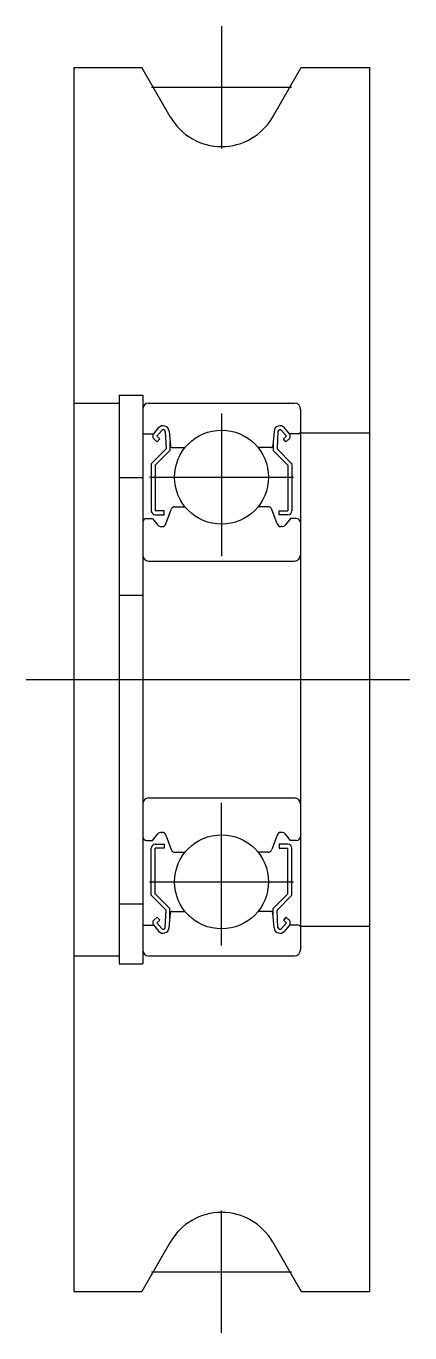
# Model space of a CAD drawing. Extents: x 10 to 150, y 10 to 147.
# Drawn here: x 130.4 to 149.9, y 81 to 147.2 of the extents above; entities outside this region: 2.
import ezdxf

# ---------------------------------------------------------------- set-up
doc = ezdxf.new("R2010")
doc.units = 0
doc.linetypes.add('CENTER', pattern=[50.8, 31.75, -6.35, 6.35, -6.35])
doc.layers.get('0').update_dxf_attribs({"linetype": 'CONTINUOUS'})
doc.layers.add('CENTER', color=1, linetype='CENTER')

msp = doc.modelspace()

# ---------------------------------------------------------------- linework, layer by layer
at = {"color": 7, "linetype": 'CONTINUOUS'}
for p, q in [((132.855, 145.114), (132.855, 83.114)), ((132.855, 145.114), (136.313, 145.114)), ((137.757, 142.614), (136.313, 145.114)), ((142.953, 142.614), (144.396, 145.114)), ((144.396, 145.114), (147.855, 145.114)), ((147.855, 145.114), (147.855, 83.114)), ((135.155, 128.514), (135.155, 99.714)), ((135.155, 128.514), (136.355, 128.514)), ((136.355, 128.514), (136.355, 99.714)), ((132.855, 128.114), (135.155, 128.114)), ((136.355, 127.814), (136.355, 100.414)), ((136.655, 128.114), (144.055, 128.114)), ((144.355, 127.814), (144.355, 100.414)), ((136.455, 126.564), (136.915, 126.564)), ((136.915, 126.564), (137.165, 126.862)), ((137.068, 126.435), (137.318, 126.733)), ((137.495, 126.674), (137.538, 125.797)), ((137.693, 126.695), (137.758, 125.955)), ((143.017, 126.695), (142.952, 125.955)), ((143.215, 126.674), (143.172, 125.797)), ((143.642, 126.435), (143.392, 126.733)), ((143.795, 126.564), (143.545, 126.862)), ((144.255, 126.564), (143.795, 126.564)), ((144.355, 126.614), (147.855, 126.614)), ((137.538, 125.797), (136.788, 125.047)), ((137.093, 126.154), (136.94, 126.282)), ((137.221, 126.307), (137.068, 126.435)), ((137.093, 126.154), (137.221, 126.307)), ((137.738, 126.184), (137.738, 125.714)), ((137.858, 125.864), (138.506, 125.864)), ((142.852, 125.864), (142.204, 125.864)), ((142.972, 126.184), (142.972, 125.714)), ((143.172, 125.797), (143.922, 125.047)), ((143.489, 126.307), (143.642, 126.435)), ((143.617, 126.154), (143.489, 126.307)), ((143.617, 126.154), (143.77, 126.282)), ((137.738, 125.714), (136.988, 124.964)), ((142.972, 125.714), (143.722, 124.964)), ((136.788, 125.047), (136.788, 122.664)), ((136.988, 124.964), (136.988, 122.664)), ((143.722, 124.964), (143.722, 122.664)), ((143.922, 125.047), (143.922, 122.664)), ((136.355, 124.335), (135.155, 124.335)), ((137.438, 122.664), (136.988, 122.664)), ((137.438, 122.464), (137.438, 122.664)), ((137.537, 121.996), (137.805, 122.733)), ((137.993, 122.864), (138.506, 122.864)), ((142.717, 122.864), (142.204, 122.864)), ((143.173, 121.996), (142.905, 122.733)), ((143.272, 122.464), (143.272, 122.664)), ((143.272, 122.664), (143.722, 122.664)), ((136.555, 122.264), (136.855, 122.264)), ((136.855, 122.264), (137.131, 121.936)), ((136.988, 122.464), (137.438, 122.464)), ((137.284, 121.864), (137.349, 121.864)), ((143.722, 122.464), (143.272, 122.464)), ((143.426, 121.864), (143.361, 121.864)), ((143.855, 122.264), (143.579, 121.936)), ((144.155, 122.264), (143.855, 122.264)), ((136.655, 120.114), (144.055, 120.114)), ((135.155, 118.384), (136.355, 118.384)), ((136.655, 108.114), (144.055, 108.114)), ((136.555, 105.964), (136.855, 105.964)), ((136.855, 105.964), (137.131, 106.293)), ((137.284, 106.364), (137.349, 106.364)), ((137.537, 106.233), (137.805, 105.496)), ((143.173, 106.233), (142.905, 105.496)), ((143.426, 106.364), (143.361, 106.364)), ((143.855, 105.964), (143.579, 106.293)), ((144.155, 105.964), (143.855, 105.964)), ((136.788, 103.181), (136.788, 105.564)), ((136.988, 105.764), (137.438, 105.764)), ((137.438, 105.564), (136.988, 105.564)), ((136.988, 103.264), (136.988, 105.564)), ((137.438, 105.764), (137.438, 105.564)), ((137.993, 105.364), (138.506, 105.364)), ((138.121, 105.364), (138.121, 105.364)), ((138.249, 105.364), (138.249, 105.364)), ((142.717, 105.364), (142.204, 105.364)), ((143.722, 105.764), (143.272, 105.764)), ((143.272, 105.764), (143.272, 105.564)), ((143.272, 105.564), (143.722, 105.564)), ((143.722, 103.264), (143.722, 105.564)), ((143.922, 103.181), (143.922, 105.564)), ((135.155, 102.741), (136.355, 102.741)), ((137.538, 102.431), (136.788, 103.181)), ((137.738, 102.514), (136.988, 103.264)), ((142.972, 102.514), (143.722, 103.264)), ((143.172, 102.431), (143.922, 103.181)), ((137.093, 102.074), (136.94, 101.946)), ((137.093, 102.074), (137.221, 101.921)), ((137.495, 101.554), (137.538, 102.431)), ((137.693, 101.533), (137.758, 102.273)), ((137.738, 102.044), (137.738, 102.514)), ((137.858, 102.364), (138.506, 102.364)), ((142.852, 102.364), (142.204, 102.364)), ((143.017, 101.533), (142.952, 102.273)), ((142.972, 102.044), (142.972, 102.514)), ((143.215, 101.554), (143.172, 102.431)), ((143.617, 102.074), (143.489, 101.921)), ((143.617, 102.074), (143.77, 101.946)), ((136.455, 101.664), (136.915, 101.664)), ((136.915, 101.664), (137.165, 101.367)), ((137.221, 101.921), (137.068, 101.793)), ((137.068, 101.793), (137.318, 101.495)), ((143.642, 101.793), (143.392, 101.495)), ((143.489, 101.921), (143.642, 101.793)), ((143.795, 101.664), (143.545, 101.367)), ((144.255, 101.664), (143.795, 101.664)), ((144.355, 101.614), (147.855, 101.614)), ((132.855, 100.114), (135.155, 100.114)), ((136.655, 100.114), (144.055, 100.114)), ((135.155, 99.714), (136.355, 99.714)), ((137.757, 85.614), (136.313, 83.114)), ((142.953, 85.614), (144.396, 83.114)), ((132.855, 83.114), (136.313, 83.114)), ((144.396, 83.114), (147.855, 83.114))]:
    msp.add_line(p, q, dxfattribs=at)
for centre in [(140.355, 124.364), (140.355, 103.864)]:
    msp.add_circle(centre, 2.381, dxfattribs=at)
for centre, radius, start, end in [((140.355, 144.114), 3, 210, 330), ((136.655, 127.814), 0.3, 90, 180), ((144.055, 127.814), 0.3, 0, 90), ((136.455, 126.664), 0.1, 180, 270), ((137.068, 126.436), 0.2, 140.00197, 230.08631), ((137.394, 126.669), 0.3, 4.99676, 140.00197), ((137.395, 126.669), 0.1, 2.81979, 140.00215), ((143.315, 126.669), 0.3, 39.99803, 175.00324), ((143.315, 126.669), 0.1, 39.99785, 177.18021), ((143.642, 126.436), 0.2, 309.91369, 39.99803), ((144.255, 126.664), 0.1, 270, 0), ((137.858, 125.964), 0.1, 184.99676, 269.99912), ((142.852, 125.964), 0.1, 270.00088, 355.00324), ((136.988, 122.664), 0.2, 180, 270), ((137.993, 122.664), 0.2, 90, 159.99165), ((142.717, 122.664), 0.2, 20.00835, 90), ((143.722, 122.664), 0.2, 270, 0), ((136.555, 122.064), 0.2, 90, 180), ((137.284, 122.064), 0.2, 219.9952, 270), ((137.349, 122.064), 0.2, 270, 339.99165), ((143.361, 122.064), 0.2, 200.00835, 270), ((143.426, 122.064), 0.2, 270, 320.0048), ((144.155, 122.064), 0.2, 0, 90), ((136.655, 120.414), 0.3, 180, 270), ((144.055, 120.414), 0.3, 270, 0), ((136.655, 107.814), 0.3, 90, 180), ((144.055, 107.814), 0.3, 0, 90), ((136.555, 106.164), 0.2, 180, 270), ((137.284, 106.164), 0.2, 90, 140.0048), ((137.349, 106.164), 0.2, 20.00835, 90), ((143.361, 106.164), 0.2, 90, 159.99165), ((143.426, 106.164), 0.2, 39.9952, 90), ((144.155, 106.164), 0.2, 270, 0), ((136.988, 105.564), 0.2, 90, 180), ((137.993, 105.564), 0.2, 200.00835, 270), ((142.717, 105.564), 0.2, 270, 339.99165), ((143.722, 105.564), 0.2, 0, 90), ((137.858, 102.264), 0.1, 90.00088, 175.00324), ((142.852, 102.264), 0.1, 4.99676, 89.99912), ((136.455, 101.564), 0.1, 90, 180), ((137.068, 101.793), 0.2, 129.91369, 219.99803), ((137.394, 101.559), 0.3, 219.99803, 355.00324), ((137.395, 101.559), 0.1, 219.99785, 357.18021), ((143.315, 101.559), 0.3, 184.99676, 320.00197), ((143.315, 101.559), 0.1, 182.81979, 320.00215), ((143.642, 101.793), 0.2, 320.00197, 50.08631), ((144.255, 101.564), 0.1, 0, 90), ((136.655, 100.414), 0.3, 180, 270), ((144.055, 100.414), 0.3, 270, 0), ((140.355, 84.114), 3, 30, 150)]:
    msp.add_arc(centre, radius, start, end, dxfattribs=at)
at = {"layer": 'CENTER', "color": 1, "linetype": 'CENTER'}
for p, q in [((140.355, 147.214), (140.355, 141.014)), ((136.799, 144.114), (143.91, 144.114)), ((140.355, 127.598), (140.355, 120.362)), ((136.699, 124.364), (144.011, 124.364)), ((130.442, 114.114), (149.907, 114.114)), ((140.355, 100.63), (140.355, 107.866)), ((136.699, 103.864), (144.011, 103.864)), ((140.355, 81.014), (140.355, 87.214)), ((136.799, 84.114), (143.91, 84.114))]:
    msp.add_line(p, q, dxfattribs=at)

# ---------------------------------------------------------------- texts
at = {"color": 7, "linetype": 'CONTINUOUS'}
for s, p in [('MBG60-3', (10, 25)), ('MBG603', (10, 10))]:
    msp.add_text(s, height=4, dxfattribs=at).set_placement(p)

doc.saveas('drawing.dxf')
